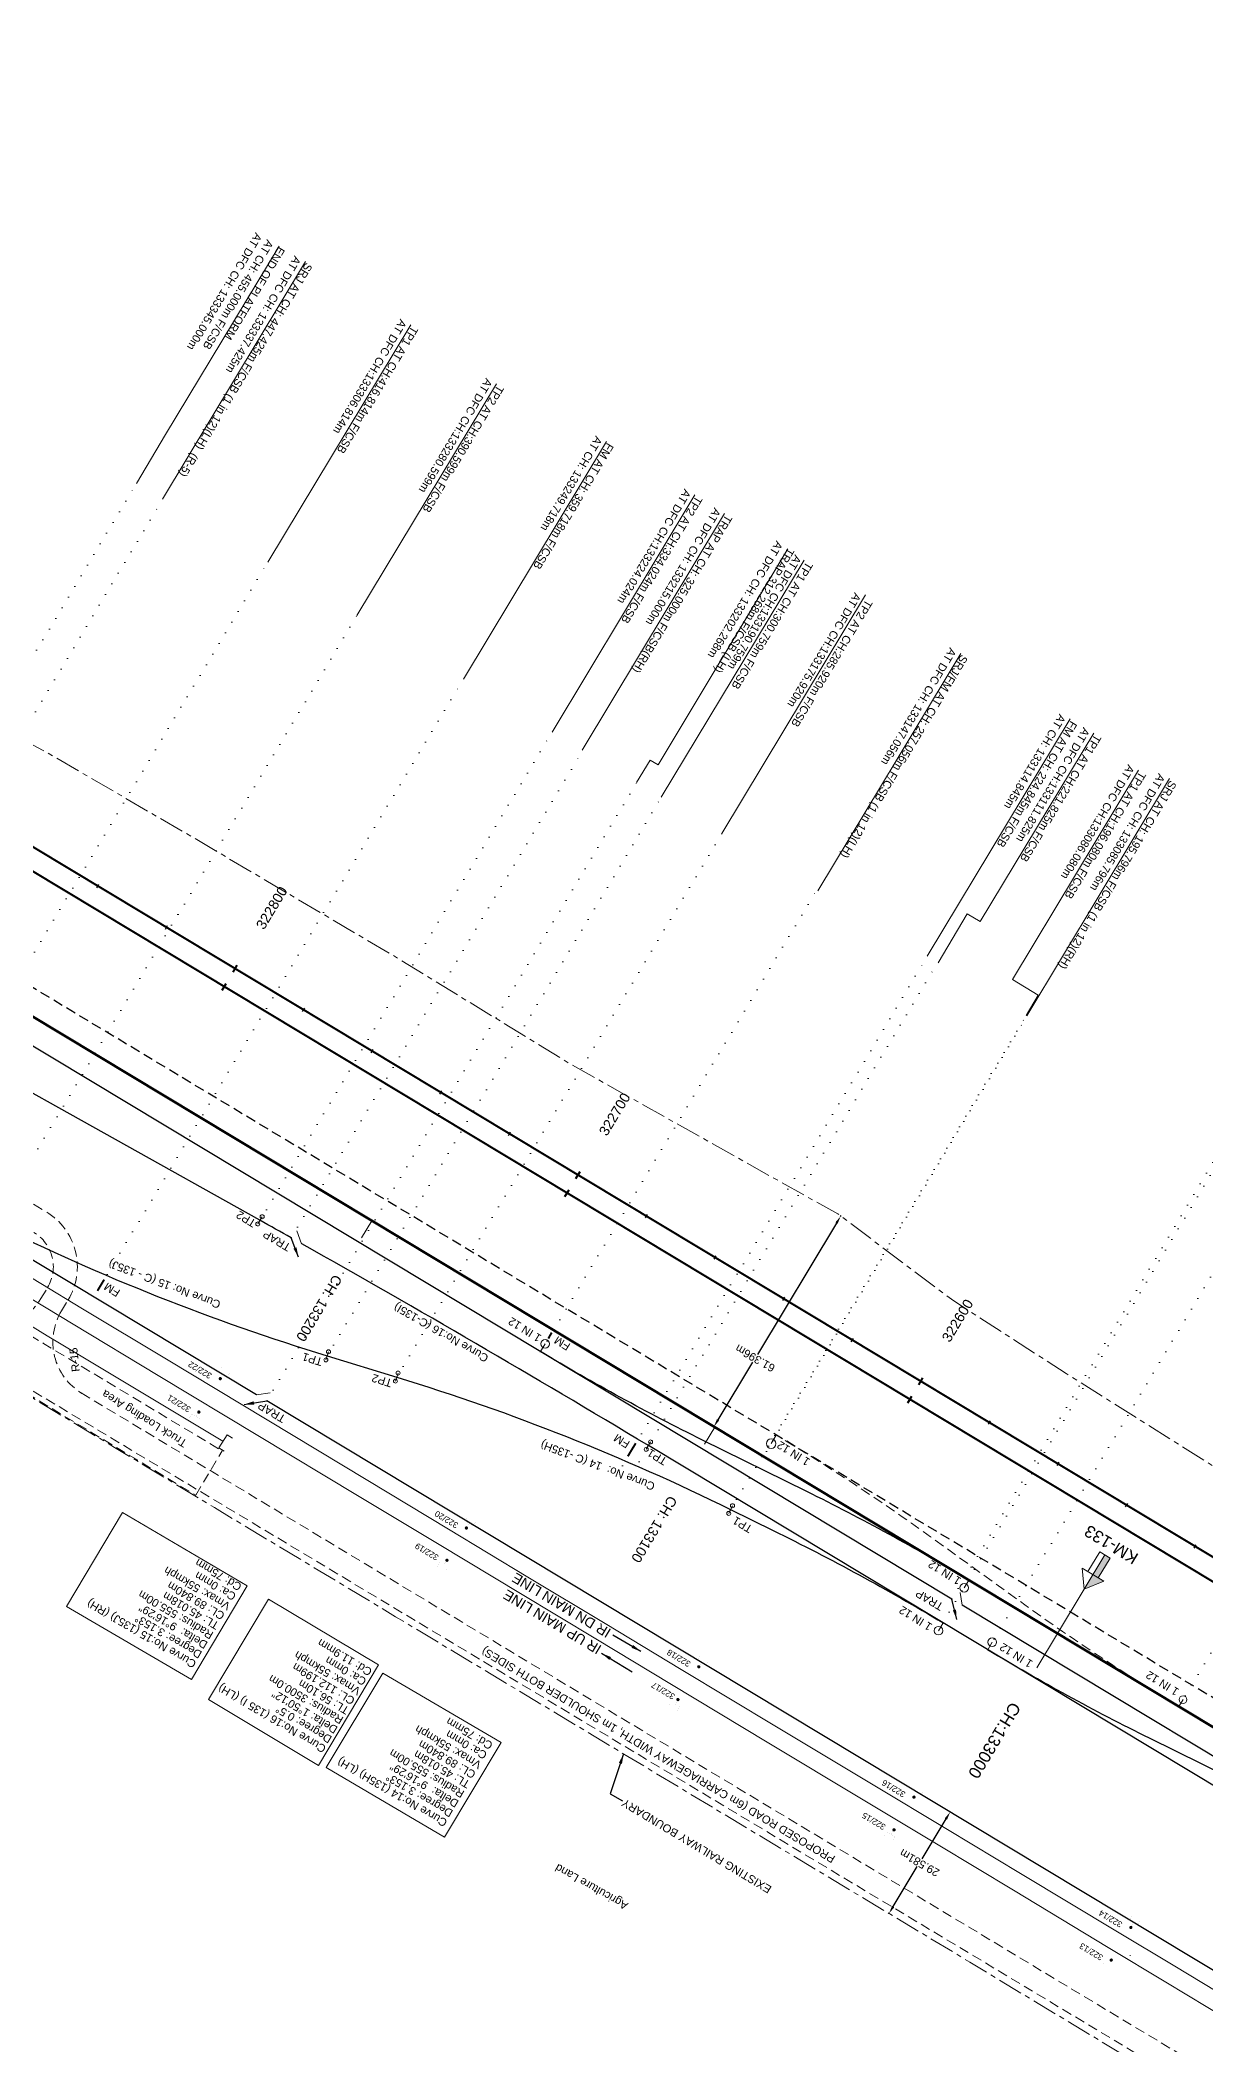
# Model space of a CAD drawing. Header units: metres. Extents: x 560405 to 1249476, y 3385111 to 6787087.
# Drawn here: x 626020 to 626312, y 3392473 to 3392974 of the extents above; entities that cross this region are included whole.
import ezdxf
from ezdxf.enums import TextEntityAlignment as Align

# ---------------------------------------------------------------- set-up
doc = ezdxf.new("R2010")
doc.units = ezdxf.units.M
doc.header["$MEASUREMENT"] = 0
doc.header["$PDSIZE"] = 0.05
for name, pattern in [('ACAD_ISO07W100', [3, 0, -3]), ('CENTER', [2, 1.25, -0.25, 0.25, -0.25]), ('DASHED', [0.75, 0.5, -0.25])]:
    doc.linetypes.add(name, pattern=pattern)
doc.layers.get('Defpoints').update_dxf_attribs({"color": 5, "lineweight": 0})
for name, color, linetype, lineweight in [('Boundary Dim', 10, 'Continuous', 13), ('Cardinal_Leader', 10, 'Continuous', 0), ('Chainage', 7, 'Continuous', 0), ('DOTED LINE', 7, 'ACAD_ISO07W100', 18), ('Existing IR Track', 143, 'Continuous', 0), ('Existing Railway Boundary', 7, 'CENTER', 0), ('flow direction', 7, 'Continuous', 0), ('Horiz Curve', 7, 'Continuous', 0), ("NEW KHANNA CROSSING STN. SRJ's", 10, 'Continuous', 0), ("NEW MANDI GOBINDPUR CROSSING STN. SRJ's", 10, 'Continuous', 0), ('NEW MANDI GOBINDPUR LOOP LINES', 1, 'Continuous', 0), ('OHE MAST', 7, 'Continuous', 0), ('OHE MAST TEXT', 7, 'Continuous', 0), ('Prop_Horiz Alignment', 7, 'Continuous', 0), ('Proposed Chainage', 10, 'Continuous', 0), ('Proposed Curve_Details', 10, 'Continuous', 0), ('PROPOSED DFCC TRACK', 1, 'Continuous', 0), ('PROPOSED FEATURES', 1, 'Continuous', 0), ('Proposed TPTC Chainages', 10, 'Continuous', 0), ('Subroad Edge', 34, 'Continuous', 0), ('Text', 7, 'Continuous', 0)]:
    doc.layers.add(name, color=color, linetype=linetype, lineweight=lineweight)
for name, color, linetype in [('Dimension', 10, 'Continuous'), ("NEW SIRHINDH STN. SRJ's", 10, 'Continuous'), ('OP-3 CH UP', 7, 'Continuous'), ('PROPOSED ROADS', 10, 'DASHED')]:
    doc.layers.add(name, color=color, linetype=linetype)
doc.styles.add('ARIAL', font='arial.ttf')
doc.styles.get("Standard").update_dxf_attribs({"font": 'arial.ttf'})
doc.styles.add('Style-Arial', font='arial.ttf')
doc.dimstyles.new('ISO-25', dxfattribs={"dimtxt": 2.5, "dimasz": 2.5, "dimexe": 1.25, "dimexo": 0.625, "dimtad": 1, "dimdec": 3, "dimtxsty": 'Standard', "dimcen": 2.5, "dimadec": 0, "dimazin": 0, "dimtfac": 1, "dimtdec": 3, "dimtmove": 0, "dimatfit": 3, "dimfxl": 1, "dimarcsym": 0})
doc.dimstyles.get("Standard").update_dxf_attribs({"dimtxt": 2.5, "dimasz": 2.5, "dimexe": 0.18, "dimexo": 0.0625, "dimgap": 0.09, "dimtad": 0, "dimtih": 1, "dimtoh": 1, "dimdec": 3, "dimzin": 0, "dimdsep": 46, "dimtxsty": 'Standard', "dimcen": 0.09, "dimaunit": 1, "dimadec": 4, "dimazin": 0, "dimtfac": 1, "dimtdec": 3, "dimtofl": 0, "dimtmove": 0, "dimatfit": 3, "dimfxl": 1, "dimtolj": 1, "dimtzin": 0, "dimarcsym": 0})

# ---------------------------------------------------------------- blocks, each defined once
blk = doc.blocks.new('*D41')
at = {"layer": 'Boundary Dim', "color": 0, "lineweight": -2, "transparency": 16777216}
for p, q in [((626247.55, 3392531.51), (626247.44, 3392531.57)), ((626246.57, 3392529.76), (626240.54, 3392519.76)), ((626233.37, 3392507.85), (626239.4, 3392517.85)), ((626232.29, 3392506.16), (626232.19, 3392506.23))]:
    blk.add_line(p, q, dxfattribs=at)
at = {"layer": 'Boundary Dim', "color": 0, "lineweight": 9, "transparency": 16777216}
for points in [[(626246.28, 3392529.93), (626246.85, 3392529.59), (626247.6, 3392531.48)], [(626233.09, 3392508.02), (626233.66, 3392507.67), (626232.34, 3392506.13)]]:
    blk.add_solid(points, dxfattribs=at)
at = {"layer": 'Defpoints', "color": 0, "lineweight": 9, "transparency": 16777216}
for p in [(626247.6, 3392531.48), (626247.6, 3392531.48), (626232.34, 3392506.13)]:
    blk.add_point(p, dxfattribs=at)
at = {"layer": 'Boundary Dim', "color": 0, "transparency": 16777216, "insert": (626239.97, 3392518.8), "char_height": 2, "attachment_point": 5, "rotation": 150}
blk.add_mtext('\\A1;29.581m', dxfattribs=at)
blk = doc.blocks.new('KM POST PLAN')
at = {"extrusion": (0, 0, -1)}
h = blk.add_hatch(color=256, dxfattribs=at)
h.paths.add_polyline_path([(0, -20), (0, -8.5), (3, -8.5), (3, -20)])
h.paths.add_polyline_path([(0, -8.5), (0, 0), (6.3, -8.5), (3, -8.5)], flags=16)
at = {"flags": 128}
for points in [[(0, 0), (-6.3, -8.5), (6.3, -8.5)], [(0, 0), (0, -20)], [(0, 0), (6.3, -8.5)], [(3, -8.5), (3, -20), (-3, -20), (-3, -8.5)]]:
    blk.add_lwpolyline(points, dxfattribs=at)
at = {"style": 'Style-Arial'}
blk.add_attdef('KM-POST', text='', height=6, dxfattribs=at).set_placement((0, -26, -263.9), align=Align.MIDDLE_CENTER)
blk = doc.blocks.new('TRAP')
at = {"color": 0, "linetype": 'Continuous', "lineweight": 13, "flags": 128}
for points in [[(-1.29, 0.77), (-0.15, -2.47)], [(1.29, -0.77), (0.15, 2.47)]]:
    blk.add_lwpolyline(points, dxfattribs=at)
blk = doc.blocks.new('OHE')
at = {"layer": 'OHE MAST'}
h = blk.add_hatch(color=3, dxfattribs=at)
edge = h.paths.add_edge_path()
edge.add_arc((627930.47, 3391522.15), 0.412, -30.9792, 329.0208)
at = {"layer": 'OHE MAST', "color": 3, "lineweight": 13, "const_width": 0.008, "flags": 128}
blk.add_lwpolyline([(627932.78, 3391523.67), (627932.2, 3391522.71), (627930.15, 3391523.94), (627930.72, 3391524.9)], dxfattribs=at)
at = {"layer": 'OHE MAST', "color": 3, "const_width": 0.008, "flags": 128}
blk.add_lwpolyline([(627931.18, 3391523.33), (627930.47, 3391522.15)], dxfattribs=at)
blk = doc.blocks.new('*D239')
at = {"layer": 'Defpoints', "color": 0, "lineweight": 9, "transparency": 16777216}
for p in [(626220.46, 3392680.29), (626188.6, 3392627.81), (626188.79, 3392627.69)]:
    blk.add_point(p, dxfattribs=at)
at = {"layer": 'Dimension', "color": 0, "lineweight": -2, "transparency": 16777216}
for p, q in [((626219.23, 3392678.69), (626199.47, 3392645.86)), ((626220.4, 3392680.32), (626220.11, 3392680.5)), ((626189.63, 3392629.52), (626198.32, 3392643.96)), ((626188.74, 3392627.72), (626188.44, 3392627.9))]:
    blk.add_line(p, q, dxfattribs=at)
at = {"layer": 'Dimension', "color": 0, "lineweight": 9, "transparency": 16777216}
for points in [[(626218.94, 3392678.87), (626219.51, 3392678.52), (626220.26, 3392680.41)], [(626189.34, 3392629.69), (626189.91, 3392629.35), (626188.6, 3392627.81)]]:
    blk.add_solid(points, dxfattribs=at)
at = {"layer": 'Dimension', "color": 0, "lineweight": 0, "transparency": 16777216, "insert": (626198.89, 3392644.91), "char_height": 2, "attachment_point": 5, "rotation": 150}
blk.add_mtext('\\A1;61.396m', dxfattribs=at)

msp = doc.modelspace()

# ---------------------------------------------------------------- linework, layer by layer
at = {"color": 1, "linetype": 'Continuous', "lineweight": 13, "flags": 128}
for points in [[(626250.6368, 3392583.1678), (626250.1607, 3392586.3585)], [(626248.0666, 3392584.7149), (626248.9282, 3392580.9815)]]:
    msp.add_lwpolyline(points, dxfattribs=at)
at = {"layer": 'Cardinal_Leader', "color": 1, "linetype": 'Continuous', "lineweight": 13}
for p, q in [((626074.6336, 3392678.48), (626075.7217, 3392680.3007)), ((626091.6472, 3392644.5141), (626092.2969, 3392646.5332)), ((626109.0311, 3392639.1967), (626109.6808, 3392641.2159)), ((626171.6718, 3392622.1663), (626172.7599, 3392623.987)), ((626192.3017, 3392606.1529), (626193.2376, 3392608.0563))]:
    msp.add_line(p, q, dxfattribs=at)
for centre in [(626075.7217, 3392680.3007), (626074.6336, 3392678.48), (626092.2969, 3392646.5332), (626091.6472, 3392644.5141), (626109.6808, 3392641.2159), (626109.0311, 3392639.1967), (626171.6718, 3392622.1663), (626172.7599, 3392623.987), (626192.3017, 3392606.1529), (626193.2376, 3392608.0563)]:
    msp.add_circle(centre, 0.5, dxfattribs=at)
at = {"layer": 'DOTED LINE', "color": 1, "linetype": 'ACAD_ISO07W100', "lineweight": 18}
for p, q in [((625968.4598, 3392736.7107), (626044.2995, 3392863.5483)), ((625958.6453, 3392705.4132), (626050.8546, 3392859.6277)), ((626002.9228, 3392719.8042), (626077.1305, 3392843.9122)), ((626008.5584, 3392678.6255), (626099.4177, 3392830.5823)), ((626035.4051, 3392663.1708), (626125.9992, 3392814.6841)), ((626075.1776, 3392679.3904), (626148.1515, 3392801.4349)), ((626082.9785, 3392675.0159), (626155.8241, 3392796.8459)), ((626076.8772, 3392634.2428), (626169.2875, 3392788.7935)), ((626091.9721, 3392645.5237), (626175.4377, 3392785.1151)), ((626109.356, 3392640.2063), (626190.5844, 3392776.056)), ((626145.3073, 3392646.5421), (626214.2751, 3392761.8867)), ((626165.7355, 3392618.0014), (626241.8922, 3392745.369)), ((626169.8815, 3392619.0387), (626244.4892, 3392743.8157)), ((626192.6769, 3392606.9573), (626266.6009, 3392730.5908)), ((626201.7414, 3392621.6441), (626266.8092, 3392730.4662)), ((626245.7622, 3392578.8048), (626318.1017, 3392699.7884)), ((626248.0665, 3392584.7148), (626317.1961, 3392700.3301)), ((626256.9943, 3392572.0436), (626329.353, 3392693.0591)), ((626304.7759, 3392557.8714), (626370.7899, 3392668.2759))]:
    msp.add_line(p, q, dxfattribs=at)
at = {"layer": 'Existing IR Track', "color": 3, "lineweight": 18, "ltscale": 5, "flags": 128}
for points in [[(626065.9311, 3392624.1508), (626025.4783, 3392648.4071), (626022.0206, 3392650.4804), (625994.7748, 3392667.3131), (625982.954, 3392674.4482), (625957.2456, 3392689.9508), (625941.5333, 3392699.4307), (625930.2661, 3392706.2288), (625901.7702, 3392723.378), (625893.6761, 3392728.2265), (625862.5891, 3392746.8449), (625859.3972, 3392748.7567), (625827.824, 3392767.7728), (625824.2034, 3392769.9534), (625800.7098, 3392784.0102), (625791.9831, 3392789.2818), (625765.5597, 3392805.2442), (625755.7574, 3392811.1667), (625718.0068, 3392833.9753), (625717.9619, 3392834.0021), (625678.6657, 3392857.3994), (625639.9515, 3392880.4501), (625607.5632, 3392899.7766)], [(626322.4724, 3392476.3254), (626301.4701, 3392489.0036), (626287.1057, 3392497.6512), (626263.4213, 3392511.9718), (626244.6598, 3392523.2646), (626225.8992, 3392534.5568), (626201.9298, 3392548.9778), (626177.9602, 3392563.3988), (626159.0988, 3392574.7558), (626140.2376, 3392586.1128), (626119.9097, 3392598.3437), (626099.5825, 3392610.5743), (626074.6405, 3392625.6075), (626049.6976, 3392640.6414), (626028.5053, 3392653.4255), (626007.3135, 3392666.209)], [(626324.8346, 3392480.2432), (626303.7832, 3392492.958), (626289.4582, 3392501.556), (626265.2191, 3392516.1704), (626246.9902, 3392527.1322), (626228.3785, 3392538.3228), (626204.2486, 3392552.8263), (626180.4224, 3392567.1472), (626161.4164, 3392578.5995), (626142.1063, 3392590.2352), (626122.2425, 3392602.2125), (626102.1084, 3392614.3529), (626076.9805, 3392629.4913), (626051.7897, 3392644.6674), (626030.8362, 3392657.2929), (626009.9209, 3392669.8953)], [(626068.2858, 3392624.9086), (626066.9761, 3392625.7595), (626064.886, 3392622.5421), (626066.1957, 3392621.6913)]]:
    msp.add_lwpolyline(points, dxfattribs=at)
at = {"layer": 'Existing Railway Boundary', "color": 36, "lineweight": 20, "ltscale": 5, "flags": 128}
msp.add_lwpolyline([(628955.3903, 3390792.7231), (628931.5933, 3390806.5004), (628894.0251, 3390836.9955), (628805.3605, 3390890.9758), (628763.1272, 3390916.9343), (628721.4077, 3390942.8333), (628634.7683, 3390998.5313), (628587.091, 3391026.3426), (628541.4721, 3391053.7252), (628498.5869, 3391079.4164), (628461.1936, 3391101.0466), (628391.2271, 3391146.4682), (628362.6237, 3391162.4973), (628324.6397, 3391185.7049), (628291.5767, 3391211.6933), (628254.0781, 3391235.9403), (628157.3612, 3391308.2767), (628174.1002, 3391326.9143), (628137.357, 3391356.9761), (627964.1476, 3391459.1923), (627842.8937, 3391531.9115), (627628.8138, 3391662.2153), (627542.6631, 3391714.392), (627424.9352, 3391785.3705), (627222.9648, 3391909.2736), (627204.5725, 3391920.6394), (627188.744, 3391930.1784), (627172.9334, 3391939.7064), (627156.2431, 3391949.7674), (627139.5672, 3391959.8197), (627123.601, 3391969.4113), (627107.6038, 3391979.0215), (627094.8626, 3391986.7123), (627082.1497, 3391994.3859), (627065.7488, 3392004.2586), (627049.3375, 3392014.1375), (627032.6946, 3392024.1476), (627016.0309, 3392034.1701), (627000.4204, 3392043.5941), (626984.8329, 3392053.004), (626968.8891, 3392062.6064), (626952.9363, 3392072.2142), (626935.7844, 3392082.5282), (626918.6205, 3392092.8492), (626911.6028, 3392097.0645), (626893.0809, 3392108.2246), (626874.5706, 3392119.3777), (626856.2268, 3392130.4336), (626837.8855, 3392141.4881), (626820.3864, 3392152.0274), (626802.8816, 3392162.57), (626783.4724, 3392174.252), (626764.0577, 3392185.9374), (626746.1558, 3392196.7119), (626728.2543, 3392207.4863), (626707.0601, 3392220.2572), (626685.8746, 3392233.0229), (626648.9408, 3392255.2553), (626610.6712, 3392278.2676), (626591.3871, 3392289.8865), (626572.1184, 3392301.4961), (626553.8402, 3392312.4904), (626535.5663, 3392323.4823), (626522.8303, 3392331.1061), (626502.0043, 3392343.7024), (626484.7028, 3392354.0807), (626467.0127, 3392364.7717), (626449.2849, 3392375.4221), (626424.442, 3392390.2653), (626407.8647, 3392400.3136), (626390.2843, 3392410.9836), (626378.1904, 3392418.1073), (626367.3819, 3392424.6782), (626356.7585, 3392431.1355), (626339.0548, 3392441.7126), (626324.6325, 3392450.4845), (626311.6182, 3392458.3129), (626290.6128, 3392470.9931), (626276.2418, 3392479.6446), (626252.5581, 3392493.9648), (626233.8146, 3392505.2467), (626215.0541, 3392516.5389), (626191.0882, 3392530.9577), (626167.1186, 3392545.3787), (626148.2508, 3392556.7397), (626129.3895, 3392568.0967), (626109.0676, 3392580.3241), (626088.7404, 3392592.5546), (626063.7846, 3392607.5962), (626038.8416, 3392622.63), (626017.6425, 3392635.4182), (625996.4509, 3392648.2016), (625974.9359, 3392661.1602), (625952.8751, 3392674.4888), (625933.5372, 3392686.1045), (625914.159, 3392697.7444), (625896.1455, 3392708.6148), (625885.6622, 3392714.935), (625875.1898, 3392721.2486), (625871.6088, 3392723.3979), (625854.6293, 3392733.6202), (625837.6636, 3392743.8342), (625819.8659, 3392754.5631), (625802.0927, 3392765.2772), (625784.0738, 3392776.0974), (625766.0279, 3392786.9338), (625747.7802, 3392797.9258), (625729.6331, 3392808.8567), (625710.0131, 3392820.4001), (625690.2406, 3392832.0331), (625670.5571, 3392843.8213), (625650.9098, 3392855.5881), (625631.8821, 3392867.0602), (625612.8815, 3392878.5159), (625595.4116, 3392889.057), (625577.9617, 3392899.586), (625560.977, 3392909.7984), (625543.9665, 3392920.0263), (625527.0929, 3392930.2025), (625510.2317, 3392940.3713), (625492.2072, 3392951.2501), (625474.1887, 3392962.1253), (625459.4135, 3392971.0439), (625444.6385, 3392979.9623), (625429.7392, 3392988.9655), (625414.8651, 3392997.9534), (625398.0894, 3393008.048), (625381.2878, 3393018.1581), (625364.4876, 3393028.2943), (625347.6668, 3393038.4431), (625341.4954, 3393042.1962), (625336.6811, 3393045.1488), (625324.9758, 3393052.1854), (625313.1706, 3393059.282), (625305.1662, 3393064.122), (625297.2032, 3393068.9372), (625281.7488, 3393078.2354), (625266.3027, 3393087.5539), (625250.5827, 3393097.0002), (625234.8576, 3393106.4748), (625220.9629, 3393114.8441), (625207.0756, 3393123.2089), (625191.9734, 3393132.2824), (625166.0786, 3393147.7733), (625153.4581, 3393156.0581), (625151.114, 3393150.7018), (625147.8866, 3393153.7551), (625116.7003, 3393173.3287), (625093.3281, 3393188.0041), (625071.1556, 3393203.0477), (625055.7157, 3393212.8225), (625027.3997, 3393228.6096), (625007.6825, 3393240.5669), (624979.825, 3393257.4607), (624954.8894, 3393272.5826), (624917.8619, 3393296.9088), (624917.926, 3393297.7354), (624854.2544, 3393338.3806), (624790.1714, 3393374.1107), (624761.6212, 3393391.1947), (624742.8731, 3393402.4132), (624713.9783, 3393419.7034), (624678.9617, 3393441.6196), (624667.4095, 3393431.6005), (624566.1173, 3393492.8402), (624519.8878, 3393520.9391), (624450.2813, 3393561.7296), (624447.0221, 3393556.3381), (624253.5789, 3393673.1377), (624021.9727, 3393812.2493)], dxfattribs=at)
at = {"layer": 'Existing Railway Boundary', "color": 6, "lineweight": 20, "ltscale": 5, "flags": 128}
msp.add_lwpolyline([(627892.3746, 3391590.8464), (627853.8026, 3391614.8633), (627807.8709, 3391643.3648), (627763.2098, 3391671.1424), (627729.391, 3391692.3162), (627635.8822, 3391750.6784), (627660.1446, 3391809.2203), (627519.5568, 3391891.152), (627476.8389, 3391915.865), (627434.3844, 3391942.69), (627307.5279, 3392026.3119), (627306.7829, 3392026.5061), (627267.353, 3392052.7992), (627223.9736, 3392078.9893), (627097.3461, 3392148.2433), (627064.2509, 3392171.6214), (627020.7361, 3392194.4307), (626980.8782, 3392219.8528), (626937.972, 3392245.713), (626894.59, 3392272.359), (626851.325, 3392298.078), (626765.656, 3392350.035), (626720.72, 3392377.008), (626678.274, 3392402.82), (626638.354, 3392427.704), (626595.176, 3392453.388), (626546.2585, 3392482.4138), (626502.9741, 3392507.8519), (626457.1589, 3392535.47), (626370.2027, 3392585.4762), (626329.4837, 3392607.8197), (626276.63, 3392641.1068), (626248.5163, 3392659.2277), (626219.5479, 3392680.9715), (626152.643, 3392718.511), (626109.5867, 3392744.8943), (626057.9239, 3392775.41), (626021.0374, 3392796.8242), (625904.8086, 3392858.5418), (625861.3055, 3392884.0038), (625818.1177, 3392909.4437), (625699.839, 3392978.326), (625656.064, 3393004.068), (625614.356, 3393028.385), (625543.556, 3393070.031), (625500.6769, 3393095.2405), (625461.769, 3393118.43), (625418.978, 3393143.909), (625375.919, 3393169.091), (625289.4128, 3393220.1398), (625283.3377, 3393209.9857), (625180.1642, 3393272.0512), (624950.6342, 3393412.922), (624924.3694, 3393369.1236), (624924.3694, 3393369.1236)], dxfattribs=at)
at = {"layer": 'Horiz Curve', "color": 190, "lineweight": 40}
for p, q in [((627251.5517, 3392030.4292), (625532.5765, 3393065.175)), ((627248.3863, 3392026.1485), (625530.2827, 3393060.3697))]:
    msp.add_line(p, q, dxfattribs=at)
at = {"layer": 'Horiz Curve', "color": 190, "lineweight": 40, "flags": 128}
for points in [[(626068.4474, 3392741.4377), (626069.4789, 3392743.1512)], [(626068.4478, 3392741.4374), (626069.4792, 3392743.1509)], [(626065.6979, 3392736.9066), (626066.7293, 3392738.6201)], [(626154.1227, 3392689.865), (626155.1542, 3392691.5785)], [(626154.1231, 3392689.8648), (626155.1545, 3392691.5783)], [(626151.3732, 3392685.3339), (626152.4046, 3392687.0474)], [(626239.798, 3392638.2923), (626240.8295, 3392640.0058)], [(626239.7984, 3392638.2921), (626240.8298, 3392640.0056)], [(626237.0485, 3392633.7612), (626238.0799, 3392635.4747)]]:
    msp.add_lwpolyline(points, dxfattribs=at)
at = {"layer": "NEW MANDI GOBINDPUR CROSSING STN. SRJ's", "color": 1, "linetype": 'Continuous', "lineweight": 13, "const_width": 0.5, "flags": 128}
for points in [[(626036.2463, 3392664.5682), (626034.5639, 3392661.7733)], [(626169.0526, 3392623.6737), (626167.0871, 3392620.4049)]]:
    msp.add_lwpolyline(points, dxfattribs=at)
at = {"layer": "NEW MANDI GOBINDPUR CROSSING STN. SRJ's", "linetype": 'Continuous', "lineweight": 13, "const_width": 0.5, "flags": 128}
msp.add_lwpolyline([(626148.0634, 3392651.3237), (626147.2199, 3392649.8364)], dxfattribs=at)
at = {"layer": "NEW MANDI GOBINDPUR CROSSING STN. SRJ's", "linetype": 'Continuous', "lineweight": 13, "flags": 128}
for points in [[(626146.4134, 3392648.5297), (626145.2552, 3392646.6007)], [(626202.8996, 3392623.5733), (626204.1865, 3392625.7167)], [(626251.1331, 3392587.5358), (626252.2912, 3392589.4648)], [(626305.8054, 3392559.5861), (626304.776, 3392557.8714)]]:
    msp.add_lwpolyline(points, dxfattribs=at)
at = {"layer": "NEW MANDI GOBINDPUR CROSSING STN. SRJ's", "color": 1, "linetype": 'Continuous', "lineweight": 13, "flags": 128}
for points in [[(626244.6865, 3392576.8264), (626245.8446, 3392578.7554)], [(626258.1526, 3392573.9728), (626256.9944, 3392572.0437)]]:
    msp.add_lwpolyline(points, dxfattribs=at)
at = {"layer": "NEW MANDI GOBINDPUR CROSSING STN. SRJ's", "linetype": 'Continuous', "lineweight": 13}
for centre, radius in [((626146.4134, 3392648.5297), 1.08), ((626202.8996, 3392623.5733), 1.2), ((626251.1331, 3392587.5358), 1.08), ((626305.8054, 3392559.5861), 0.96)]:
    msp.add_circle(centre, radius, dxfattribs=at)
at = {"layer": "NEW MANDI GOBINDPUR CROSSING STN. SRJ's", "color": 1, "linetype": 'Continuous', "lineweight": 13}
for centre in [(626244.6865, 3392576.8264), (626258.1526, 3392573.9728)]:
    msp.add_circle(centre, 1.08, dxfattribs=at)
at = {"layer": 'NEW MANDI GOBINDPUR LOOP LINES', "color": 1, "linetype": 'Continuous', "lineweight": 25, "flags": 128}
for points in [[(626082.9785, 3392675.0158, 0.00063884), (626075.1776, 3392679.3904), (626002.9154, 3392719.7918, -0.00801442), (625905.8772, 3392776.1055), (625403.3945, 3393078.5776), (625257.127, 3393166.624)], [(626697.7121, 3392305.0926, 0.0071249), (626612.9982, 3392357.7454), (626172.2158, 3392623.0766, 0.00715989), (626085.6092, 3392673.5347, 0.00715989)]]:
    msp.add_lwpolyline(points, format="xyb", dxfattribs=at)
at = {"layer": 'NEW MANDI GOBINDPUR LOOP LINES', "color": 1, "linetype": 'Continuous', "lineweight": 25}
for points in [[(626074.307, 3392635.79), (625337.3853, 3393079.3838, -0.04465333), (625257.5089, 3393137.7579), (625245.9456, 3393147.9069)], [(625958.5088, 3392705.4953, 0.02145395), (626001.0719, 3392682.3226), (626008.5584, 3392678.6255, 0.04049045), (626091.9721, 3392645.5237), (626109.356, 3392640.2063, -0.04049045), (626192.7696, 3392607.1045), (626203.4179, 3392601.8459, -0.02176849), (626245.8446, 3392578.7554)]]:
    msp.add_lwpolyline(points, format="xyb", dxfattribs=at)
at = {"layer": 'NEW MANDI GOBINDPUR LOOP LINES', "linetype": 'Continuous', "lineweight": 25, "flags": 128}
for points in [[(626248.0671, 3392584.7126), (625330.2603, 3393137.191)], [(627398.9334, 3391891.9428), (626250.6371, 3392583.1655)]]:
    msp.add_lwpolyline(points, dxfattribs=at)
at = {"layer": 'NEW MANDI GOBINDPUR LOOP LINES', "linetype": 'DASHED', "lineweight": 25, "ltscale": 5, "flags": 128}
msp.add_lwpolyline([(626469.1545, 3392466.2179), (625389.238, 3393116.2791)], dxfattribs=at)
at = {"layer": 'NEW MANDI GOBINDPUR LOOP LINES', "color": 1, "linetype": 'Continuous', "lineweight": 25, "flags": 128}
msp.add_lwpolyline([(626670.0595, 3392277.1738), (626076.8772, 3392634.2428)], dxfattribs=at)
at = {"layer": 'NEW MANDI GOBINDPUR LOOP LINES', "linetype": 'DASHED', "lineweight": 20, "ltscale": 5, "flags": 128}
msp.add_lwpolyline([(626304.7778, 3392557.8701, -0.02078913), (626266.277, 3392583.2836), (626242.6872, 3392600.3033, 0.02078909), (626204.1865, 3392625.7167)], format="xyb", dxfattribs=at)
at = {"layer": "NEW SIRHINDH STN. SRJ's", "lineweight": 25, "flags": 128}
for points in [[(626252.2931, 3392589.4635, 0.02078913), (626211.8149, 3392611.5919), (626185.7333, 3392624.4723, -0.02078909), (626145.2552, 3392646.6007)], [(626364.0185, 3392514.915, 0.02078913), (626323.5402, 3392537.0434), (626297.4587, 3392549.9237, -0.02078909), (626256.9804, 3392572.052)]]:
    msp.add_lwpolyline(points, format="xyb", dxfattribs=at)
at = {"layer": 'OP-3 CH UP', "color": 40, "lineweight": 9, "true_color": 0xf8d731}
for radius in [8763.3902, 8182.5236, 7294.1209]:
    msp.add_circle((624059.7714, 3393874.4188), radius, dxfattribs=at)
at = {"layer": 'Prop_Horiz Alignment', "color": 4, "linetype": 'Continuous', "lineweight": 30, "flags": 128}
for points in [[(626034.4355, 3392762.4949), (626034.9512, 3392763.3516)], [(626051.5706, 3392752.1804), (626052.0863, 3392753.0371)], [(626085.8407, 3392731.5513), (626086.3564, 3392732.408)], [(626102.9758, 3392721.2367), (626103.4915, 3392722.0935)], [(626120.1108, 3392710.9222), (626120.6265, 3392711.779)], [(626137.2459, 3392700.6077), (626137.7616, 3392701.4644)], [(626171.516, 3392679.9786), (626172.0317, 3392680.8353)], [(626188.6511, 3392669.6641), (626189.1668, 3392670.5208)], [(626205.7861, 3392659.3495), (626206.3018, 3392660.2063)], [(626222.9212, 3392649.035), (626223.4369, 3392649.8917)], [(626257.1913, 3392628.4059), (626257.707, 3392629.2627)], [(626274.3264, 3392618.0914), (626274.8421, 3392618.9481)], [(626291.4614, 3392607.7768), (626291.9772, 3392608.6336)], [(626308.5965, 3392597.4623), (626309.1122, 3392598.3191)]]:
    msp.add_lwpolyline(points, dxfattribs=at)
at = {"layer": 'Proposed Chainage', "lineweight": 0}
msp.add_line((626281.1339, 3392587.1865), (626274.4692, 3392576.1147), dxfattribs=at)
at = {"layer": 'Proposed Chainage', "linetype": 'Continuous', "lineweight": 0, "flags": 128}
for points in [[(626100.5399, 3392674.9763), (626103.1186, 3392679.2601)], [(626186.2152, 3392623.4036), (626188.7939, 3392627.6874)], [(626269.3119, 3392567.5471), (626274.4692, 3392576.1147)]]:
    msp.add_lwpolyline(points, dxfattribs=at)
at = {"layer": 'Proposed Curve_Details', "color": 1}
for points in [[(626072.0097, 3392588.0661), (626058.0328, 3392564.6004), (626026.8628, 3392582.8922), (626040.8396, 3392606.3579)], [(626089.8283, 3392543.1574), (626062.349, 3392559.6114), (626077.2984, 3392584.703), (626104.7777, 3392568.249)], [(626135.479, 3392548.8593), (626121.2904, 3392525.2324), (626091.6864, 3392542.6052), (626105.875, 3392566.2321)]]:
    msp.add_lwpolyline(points, close=True, dxfattribs=at)
at = {"layer": 'PROPOSED DFCC TRACK', "color": 1, "linetype": 'Continuous', "lineweight": 50}
msp.add_line((627424.6711, 3391883.7448), (625313.456, 3393154.6014), dxfattribs=at)
at = {"layer": 'PROPOSED FEATURES', "lineweight": 0}
msp.add_line((626292.6451, 3392495.6065), (626292.538, 3392495.671), dxfattribs=at)
at = {"layer": 'PROPOSED ROADS', "color": 1, "linetype": 'DASHED', "lineweight": 13, "ltscale": 5, "flags": 128}
for points in [[(625854.5957, 3392735.1506), (626316.8398, 3392457.5059)], [(626030.5075, 3392636.2465), (626319.6616, 3392462.1887)]]:
    msp.add_lwpolyline(points, dxfattribs=at)
msp.add_lwpolyline([(625963.8258, 3392729.0125), (625961.3012, 3392724.8185, 0.41478047), (625963.3573, 3392716.5776), (626021.788, 3392681.49)], format="xyb", dxfattribs=at)
at = {"layer": 'PROPOSED ROADS', "color": 1, "linetype": 'DASHED', "lineweight": 13, "ltscale": 5}
msp.add_lwpolyline([(625999.8451, 3392654.7039, 0.41408653), (626020.4289, 3392659.8137), (626022.1132, 3392662.6089, 0.41463518), (626018.6966, 3392676.3426)], format="xyb", dxfattribs=at)
msp.add_lwpolyline([(626025.5761, 3392656.7304), (626027.2258, 3392659.4683)], dxfattribs=at)
for centre, radius, start, end in [((626013.5479, 3392667.7699), 16, 328.929098, 59.011563), ((626038.4241, 3392648.989), 15, 148.929098, 238.953949)]:
    msp.add_arc(centre, radius, start, end, dxfattribs=at)
at = {"layer": 'Proposed TPTC Chainages', "color": 1, "lineweight": 0, "flags": 128}
for points in [[(626079.9611, 3392922.8752), (626051.596, 3392875.7536), (626051.596, 3392875.7536), (626044.2985, 3392863.5489)], [(626086.5106, 3392919.0077), (626050.8546, 3392859.6277)], [(626112.8317, 3392903.221), (626077.1305, 3392843.9122)], [(626134.2537, 3392888.4537), (626099.4177, 3392830.5823)], [(626161.716, 3392874.0188), (626125.9992, 3392814.6841)], [(626183.858, 3392860.7524), (626148.1515, 3392801.4349)], [(626191.2129, 3392856.082), (626155.691, 3392796.9255)], [(626207.0409, 3392847.1965), (626174.6546, 3392793.2523), (626172.686, 3392794.4394), (626169.2876, 3392788.7938)], [(626211.1398, 3392844.4252), (626175.4377, 3392785.1151)], [(626226.4656, 3392835.7377), (626190.5844, 3392776.056)], [(626250.2637, 3392821.0465), (626214.547, 3392761.724)], [(626277.6139, 3392804.7116), (626241.8922, 3392745.369)], [(626283.5134, 3392801.1656), (626255.1483, 3392754.0439), (626251.8985, 3392755.9871), (626244.5862, 3392743.7577)], [(626294.6789, 3392791.8851), (626263.1786, 3392739.5551)], [(626302.4551, 3392789.8397), (626266.8092, 3392730.4662)], [(626266.6009, 3392730.5908), (626269.6515, 3392735.6587), (626263.1786, 3392739.5551)]]:
    msp.add_lwpolyline(points, dxfattribs=at)
at = {"layer": 'Subroad Edge', "color": 3, "linetype": 'DASHED', "lineweight": 18, "ltscale": 5}
msp.add_line((626059.1222, 3392610.6864), (626065.7387, 3392621.7417), dxfattribs=at)
at = {"layer": 'Subroad Edge', "color": 3, "linetype": 'DASHED', "lineweight": 18, "ltscale": 5, "flags": 128}
for points in [[(625853.0514, 3392734.9942), (625875.6542, 3392721.4301), (625905.1251, 3392703.7363), (625946.8011, 3392678.4491), (625987.4624, 3392653.9579), (626014.4632, 3392637.6071), (626059.1222, 3392610.6864)], [(625953.4617, 3392689.4227), (625994.0218, 3392664.852), (626021.0845, 3392648.608), (626065.7387, 3392621.7417)]]:
    msp.add_lwpolyline(points, dxfattribs=at)

# ---------------------------------------------------------------- block references
at = {"layer": 'NEW MANDI GOBINDPUR LOOP LINES', "color": 1, "linetype": 'Continuous', "lineweight": 20, "rotation": 1.180539290157835}
msp.add_blockref('TRAP', (626084.2817, 3392674.2731), dxfattribs=at)
at = {"layer": 'NEW MANDI GOBINDPUR LOOP LINES', "color": 1, "linetype": 'Continuous', "lineweight": 20, "xscale": -1, "rotation": 118.0916234675561}
msp.add_blockref('TRAP', (626075.5921, 3392635.0164), dxfattribs=at)
at = {"layer": 'OHE MAST', "color": 2, "lineweight": 13}
for p in [(-1865.211, 1117.6615), (-1803.7186, 1080.3341), (-1745.6555, 1045.6481), (-1691.8942, 1013.0737), (-1637.6977, 980.4965)]:
    msp.add_blockref('OHE', p, dxfattribs=at)
at = {"layer": 'OHE MAST', "color": 2, "lineweight": 13, "rotation": 180}
for p in [(1253990.3816, 6784153.614), (1254052.365, 6784116.5694), (1254110.0727, 6784081.7517), (1254164.073, 6784049.1991), (1254218.3386, 6784016.6363)]:
    msp.add_blockref('OHE', p, dxfattribs=at)
at = {"layer": 'Proposed Chainage', "lineweight": 0}
ref = msp.add_blockref('KM POST PLAN', (626281.1339, 3392587.1865), dxfattribs=dict(at, xscale=0.4999999999999998, yscale=0.4999999999999998, zscale=0.4999999999999998, rotation=148.8430182694646))
ref.add_attrib('KM-POST', 'KM-133', dxfattribs={"layer": '0', "color": 10, "height": 3, "rotation": 148.843018, "style": 'Style-Arial'}).set_placement((626287.8599, 3392598.3113, -131.9737), align=Align.MIDDLE_CENTER)

# ---------------------------------------------------------------- texts
at = {"layer": 'Chainage', "color": 190, "lineweight": 0, "char_height": 2.5, "attachment_point": 1, "rotation": 58.953949, "line_spacing_factor": 0.672, "style": 'Style-Arial'}
for s, insert in [('322800', (626074.0297, 3392753.1342)), ('322700', (626159.705, 3392701.5615)), ('322600', (626245.3803, 3392649.9888))]:
    msp.add_mtext(s, dxfattribs=dict(at, insert=insert))
at = {"layer": 'Existing IR Track', "color": 3, "lineweight": 18, "style": 'ARIAL'}
for s, p in [('IR DN MAIN LINE', (626138.517, 3392590.3699)), ('IR UP MAIN LINE', (626136.3073, 3392586.1452))]:
    msp.add_text(s, height=2.5, rotation=149, dxfattribs=at).set_placement(p, align=Align.MIDDLE_RIGHT)
at = {"layer": 'Existing Railway Boundary', "color": 36, "insert": (626202.1645, 3392511.0484), "char_height": 2, "width": 47.409516, "attachment_point": 1, "rotation": 149}
msp.add_mtext('EXISTING RAILWAY BOUNDARY', dxfattribs=at)
at = {"layer": "NEW KHANNA CROSSING STN. SRJ's", "color": 1, "linetype": 'Continuous', "lineweight": 13, "insert": (626077.7873, 3392924.175), "char_height": 2, "width": 41.72691, "attachment_point": 4, "rotation": 239.020762, "line_spacing_factor": 0.648, "style": 'ARIAL'}
msp.add_mtext('\\pxsm1;END OF PLATFORM \\PAT CH: 455.000m F/CSB\\PAT DFC CH: 133345.000m ', dxfattribs=at)
at = {"layer": "NEW MANDI GOBINDPUR CROSSING STN. SRJ's", "color": 1, "linetype": 'Continuous', "lineweight": 13, "char_height": 2, "attachment_point": 4, "rotation": 239.020766, "line_spacing_factor": 0.648, "style": 'ARIAL'}
for s, insert, width in [('\\pxsm1;SRJ AT CH: 447.425m F/CSB (1 in 12)(LH)  (R-5)\\PAT DFC CH: 133337.425m', (626086.0869, 3392919.261), 63.703006), ('\\pxsm1;FM AT CH: 359.718m F/CSB \\PAT CH: 133249.718m ', (626161.3701, 3392874.2257), 49.513162), ('\\pxsm1;TRAP AT CH: 325.000m F/CSB(RH)\\PAT DFC CH: 133215.000m ', (626190.9849, 3392856.2769), 49.184317), ('\\pxsm1;TRAP 312.268m F/CSB (LH)\\PAT DFC CH: 133202.268m', (626206.4863, 3392848.0324), 49.103833), ('\\pxsm1;FM AT CH: 224.845m F/CSB \\PAT CH: 133114.845m ', (626277.1759, 3392804.7388), 49.513162)]:
    msp.add_mtext(s, dxfattribs=dict(at, insert=insert, width=width))
at = {"layer": "NEW MANDI GOBINDPUR CROSSING STN. SRJ's", "linetype": 'Continuous', "lineweight": 13, "char_height": 2, "width": 66.469407, "attachment_point": 4, "line_spacing_factor": 0.648, "style": 'ARIAL'}
for s, insert, rotation in [('\\pxsm1;SRJ/FM AT CH: 257.056m F/CSB (1 in 12)(LH)\\PAT DFC CH: 133147.056m', (626249.8376, 3392821.3012), 238.948829), ('\\pxsm1;SRJ AT CH: 195.796m F/CSB (1 in 12)(RH)\\PAT DFC CH: 133085.796m', (626302.0094, 3392789.8535), 239.020766)]:
    msp.add_mtext(s, dxfattribs=dict(at, insert=insert, rotation=rotation))
at = {"layer": "NEW MANDI GOBINDPUR CROSSING STN. SRJ's", "color": 1, "linetype": 'Continuous', "lineweight": 13, "char_height": 2, "attachment_point": 4, "line_spacing_factor": 0.60036, "style": 'ARIAL'}
for s, insert, rotation in [('FM', (626039.9087, 3392660.9685), 148), ('R-15', (626029.1877, 3392641.5372), 96.333658), ('FM', (626167.2634, 3392623.1281), 148), ('1 IN 12', (626242.7894, 3392577.4967), 148), ('1 IN 12', (626267.92, 3392568.2497), 148)]:
    msp.add_mtext(s, dxfattribs=dict(at, insert=insert, rotation=rotation))
at = {"layer": "NEW MANDI GOBINDPUR CROSSING STN. SRJ's", "linetype": 'Continuous', "lineweight": 13, "char_height": 2, "attachment_point": 4, "rotation": 148, "line_spacing_factor": 0.60036, "style": 'ARIAL'}
for s, insert in [('1 IN 12', (626145.1568, 3392649.6642)), ('FM', (626152.3914, 3392647.5495)), ('1 IN 12', (626212.2837, 3392618.7286)), ('1 IN 12', (626250.0474, 3392588.9598)), ('1 IN 12', (626304.4515, 3392561.2664))]:
    msp.add_mtext(s, dxfattribs=dict(at, insert=insert))
at = {"layer": 'OHE MAST TEXT', "color": 3, "lineweight": 18, "style": 'ARIAL'}
for s, p in [('322/22', (626063.3167, 3392640.9553)), ('322/21', (626058.0647, 3392632.5763)), ('322/20', (626124.8877, 3392603.6103)), ('322/19', (626119.9887, 3392595.5433)), ('322/18', (626182.9367, 3392568.9493)), ('322/17', (626179.0359, 3392560.7932)), ('322/16', (626236.6267, 3392536.3573)), ('322/15', (626231.6857, 3392528.1963)), ('322/14', (626290.8307, 3392503.8033)), ('322/13', (626285.9937, 3392495.5583))]:
    msp.add_text(s, height=1.5, rotation=149, dxfattribs=at).set_placement(p)
at = {"layer": 'Proposed Chainage', "color": 1, "lineweight": 0, "attachment_point": 4, "rotation": 238.953949, "line_spacing_factor": 0.6, "style": 'Style-Arial'}
for s, insert, char_height in [('CH: 133200', (626094.7608, 3392665.4201), 2.5), ('CH: 133100', (626178.4793, 3392610.1356), 2.5), ('CH:133000', (626264.1547, 3392558.4796), 3)]:
    msp.add_mtext(s, dxfattribs=dict(at, insert=insert, char_height=char_height))
at = {"layer": 'Proposed Curve_Details', "color": 1, "style": 'ARIAL'}
for s, rotation, p in [('Curve No: 15 (C - 135J)', 159.193868, (626065.5395, 3392659.1145)), ('Curve No:16 (C-135I)', 149.968532, (626132.4845, 3392645.5071)), ('Curve No:  14 (C -135H)', 159.193868, (626174.0599, 3392613.6517))]:
    msp.add_text(s, height=2, rotation=rotation, dxfattribs=at).set_placement(p)
at = {"layer": 'Proposed Curve_Details', "color": 1, "lineweight": 0, "char_height": 2, "attachment_point": 7, "line_spacing_factor": 0.84, "style": 'Style-Arial'}
for s, insert, rotation in [('Curve No:15 (135J) (RH)\\PDegree: 3.153°\\PDelta:  9°16\'29"\\PRadius: 555.00m\\PTL: 45.018m\\PCL: 89.840m\\PVmax: 55kmph\\PCa: 0mm\\PCd: 75mm', (626070.8455, 3392588.3862), 149.510399), ('Curve No:16 (135 I) (LH)\\PDegree: 0.5%%D\\PDelta: 1%%D50\'12"\\PRadius: 3500.0m\\PTL: 56.10m\\PCL: 112.199m\\PVmax: 55kmph\\PCa: 0mm\\PCd: 11.9mm', (626103.4196, 3392567.1198), 149.123596), ('Curve No:14 (135H) (LH)\\PDegree: 3.153°\\PDelta:  9°16\'29"\\PRadius: 555.00m\\PTL: 45.018m\\PCL: 89.840m\\PVmax: 55kmph\\PCa: 0mm\\PCd: 75mm', (626133.5684, 3392548.7201), 149.510399)]:
    msp.add_mtext(s, dxfattribs=dict(at, insert=insert, rotation=rotation))
at = {"layer": 'PROPOSED DFCC TRACK', "color": 1, "linetype": 'Continuous', "lineweight": 13, "style": 'Style-Arial'}
for p in [(626083.0776, 3392673.2348), (626081.8069, 3392630.3715)]:
    msp.add_text('TRAP ', height=2, rotation=149.137675, dxfattribs=at).set_placement(p)
at = {"layer": 'PROPOSED DFCC TRACK', "color": 10, "linetype": 'Continuous', "lineweight": 13, "style": 'Style-Arial'}
msp.add_text('TRAP ', height=2, rotation=149.137675, dxfattribs=at).set_placement((626246.1362, 3392583.4221))
at = {"layer": 'Proposed TPTC Chainages', "color": 1, "lineweight": 0, "char_height": 2, "attachment_point": 4, "line_spacing_factor": 0.6, "style": 'ARIAL'}
for s, insert, rotation in [('\\pxsm1;TP1 AT CH:416.814m F/CSB\\PAT DFC CH:133306.814m', (626112.5033, 3392903.4302), 239), ('\\pxsm1;TP2 AT CH:334.024m F/CSB\\PAT DFC CH:133224.024m', (626183.5296, 3392860.9616), 239), ('\\pxsm1;TP1 AT CH:221.825m F/CSB\\PAT DFC CH:133111.825m', (626283.1849, 3392801.3748), 239), ('\\pxsm1;TP2', (626073.8726, 3392678.3686), 148.547178), ('\\pxsm1;TP1', (626090.7108, 3392643.8791), 162.868478), ('\\pxsm1;TP2', (626108.0947, 3392638.5618), 162.868478), ('\\pxsm1;TP1', (626176.575, 3392618.8882), 148.547178), ('\\pxsm1;TP1', (626197.9249, 3392601.9478), 148.547178)]:
    msp.add_mtext(s, dxfattribs=dict(at, insert=insert, rotation=rotation))
at = {"layer": 'Proposed TPTC Chainages', "color": 1, "lineweight": 0, "char_height": 2, "attachment_point": 4, "rotation": 238.9488, "line_spacing_factor": 0.6, "style": 'ARIAL'}
for s, insert, width in [('\\pxsm1;TP2 AT CH:390.599m F/CSB\\PAT DFC CH:133280.599m', (626133.927, 3392888.6658), 45.45133), ('\\pxsm1;TP1 AT CH:300.759m F/CSB\\PAT DFC CH:133190.759m', (626211.1321, 3392844.5239), 45.45133), ('\\pxsm1;TP2 AT CH:285.920m F/CSB\\PAT DFC CH:133175.920m', (626226.0329, 3392835.0684), 53.567233), ('\\pxsm1;TP1 AT CH:196.080m F/CSB\\PAT DFC CH:133086.080m', (626294.3523, 3392792.0972), 45.45133)]:
    msp.add_mtext(s, dxfattribs=dict(at, insert=insert, width=width))
at = {"layer": 'Text', "color": 3, "lineweight": 18, "style": 'ARIAL'}
msp.add_text('Truck Loading Area', height=2, rotation=148.087271, dxfattribs=at).set_placement((626057.1585, 3392624.193))
at = {"layer": 'Text'}
msp.add_text('Agriculture Land', height=2, rotation=150.566637, dxfattribs=at).set_placement((626167.3531, 3392508.6607))
at = {"layer": 'Text', "color": 1, "linetype": 'Continuous', "extrusion": (4.56366e-05, 7.60928e-05, 1), "insert": (626218.0728, 3392518.6358, -1778.1037), "char_height": 2, "attachment_point": 1, "text_direction": (-0.858276, 0.513188, 0), "style": 'ARIAL'}
msp.add_mtext_dynamic_manual_height_columns('PROPOSED ROAD (6m CARRIAGEWAY WIDTH, 1m SHOULDER BOTH SIDES)', width=121.615321, gutter_width=3, heights=[0], dxfattribs=at)

# ---------------------------------------------------------------- dimensions: what is measured, and where the dimension line sits
at = {"layer": 'Boundary Dim'}
dim = msp.add_aligned_dim(p1=(626232.3431, 3392506.1325), p2=(626247.5988, 3392531.4761), distance=0, dimstyle='Standard', override={"dimtxt": 2, "dimasz": 2, "dimdsep": 0, "dimpost": 'm', "dimtmove": 2}, dxfattribs=at)
dim.commit()
dim.dimension.update_dxf_attribs({"geometry": '*D41', "text_midpoint": (626239.9709, 3392518.8043), "text_rotation": 150})
at = {"layer": 'Dimension', "color": 6, "lineweight": 0}
dim = msp.add_linear_dim(base=(626188.5965, 3392627.8062), p1=(626220.4575, 3392680.2887), p2=(626188.7939, 3392627.6874), angle=238.953949, dimstyle='Standard', override={"dimtxt": 2, "dimasz": 2, "dimpost": 'm'}, dxfattribs=at)
dim.commit()
dim.dimension.update_dxf_attribs({"geometry": '*D239', "text_midpoint": (626198.8923, 3392644.91), "dimtype": 161, "text_rotation": 150})

# ---------------------------------------------------------------- leaders
at = {"layer": 'Dimension', "color": 1, "lineweight": 9}
msp.add_leader([(626084.8, 3392670.1411), (626082.9785, 3392675.0159)], dimstyle='Standard', dxfattribs=at)
msp.add_leader([(626071.1945, 3392633.3648), (626076.8772, 3392634.2428)], dimstyle='Standard', override={"dimasz": 2.5, "dimgap": 0.09, "dimtad": 0}, dxfattribs=at)
at = {"layer": 'Dimension', "lineweight": 9}
msp.add_leader([(626249.2554, 3392579.5874), (626248.0666, 3392584.7149)], dimstyle='Standard', dxfattribs=at)
at = {"layer": 'Existing IR Track', "color": 36, "lineweight": 0}
msp.add_leader([(626166.0392, 3392546.0287), (626162.6577, 3392536.065), (626165.7682, 3392534.2546)], dimstyle='ISO-25', override={"dimtxt": 0.5, "dimtad": 0}, dxfattribs=at)
at = {"layer": 'flow direction', "color": 3, "lineweight": 18}
for points, override in [([(626170.3771, 3392571.633), (626163.3745, 3392575.677)], {"dimtxt": 0.5, "dimtad": 0}), ([(626160.5415, 3392571.171), (626168.1565, 3392566.5425)], {"dimtxt": 0.5, "dimasz": 2.5, "dimtad": 0})]:
    msp.add_leader(points, dimstyle='ISO-25', override=override, dxfattribs=at)

doc.saveas('drawing.dxf')
